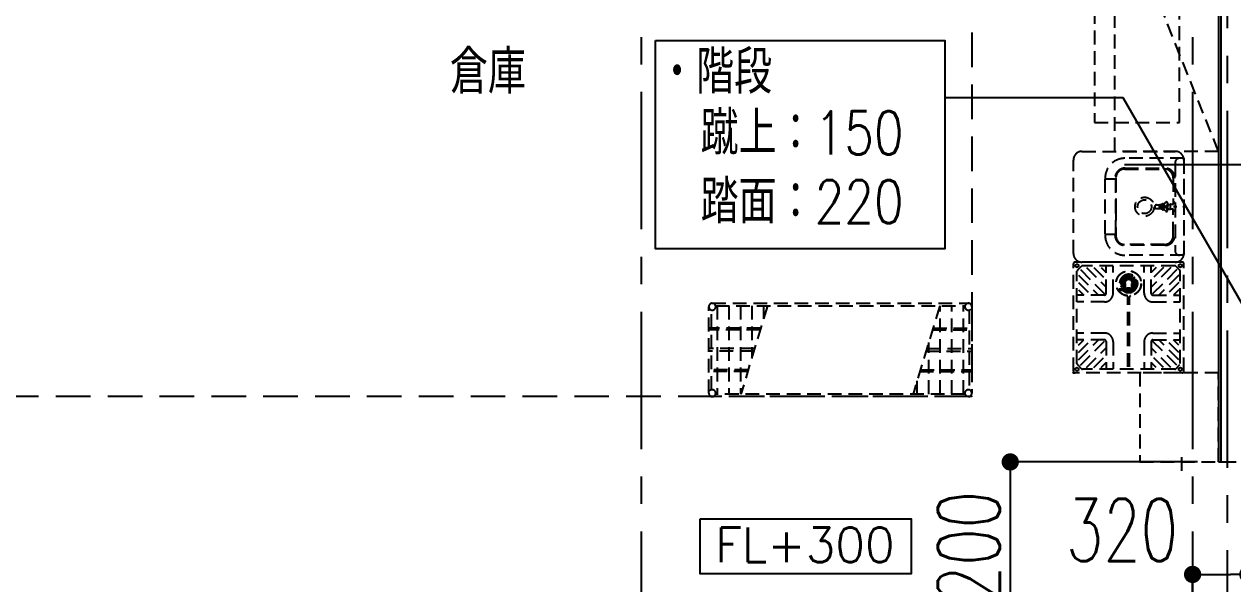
# Model space of a CAD drawing. Extents: x -119186 to 81195, y 1816 to 147180.
# Drawn here: x 24645 to 31639, y 24378 to 27613 of the extents above; entities that cross this region are included whole.
import ezdxf
from ezdxf.enums import TextEntityAlignment as Align

# ---------------------------------------------------------------- set-up
doc = ezdxf.new("R2010")
doc.units = 0
doc.header["$LTSCALE"] = 12.7
doc.header["$MEASUREMENT"] = 0
doc.header["$PDMODE"] = 1
doc.header["$PDSIZE"] = -2
for name, pattern in [('CENTER', [2, 1.25, -0.25, 0.25, -0.25]), ('HIDDEN', [4.724409, 3.149606, -1.574803]), ('HIDDEN2', [0.1875, 0.125, -0.0625])]:
    doc.linetypes.add(name, pattern=pattern)
doc.layers.get('0').update_dxf_attribs({"linetype": 'CONTINUOUS'})
doc.layers.get('DEFPOINTS').update_dxf_attribs({"color": 1, "linetype": 'CONTINUOUS'})
for name, color, linetype in [('50 zones', 3, 'CONTINUOUS'), ('80_SHELL_TEXT', 7, 'CONTINUOUS'), ('A_寸法', 9, 'CONTINUOUS'), ('A_建築（什器）', 8, 'CONTINUOUS'), ('A_建築（新設・仕上げ）', 2, 'CONTINUOUS'), ('A_建築（軽鉄下地）', 8, 'CONTINUOUS'), ('A_通り芯', 8, 'CENTER')]:
    doc.layers.add(name, color=color, linetype=linetype)
doc.styles.add('Dim', font='simplex.shx', dxfattribs={"width": 0.7, "bigfont": 'extfont2.shx'})
doc.styles.add('MUSER', font='SIMPLEX.shx', dxfattribs={"height": 300, "bigfont": 'BIGFONT.shx'})
doc.styles.get("Standard").update_dxf_attribs({"font": 'txt', "bigfont": 'BIGFONT.SHX'})
doc.dimstyles.new('1-200', dxfattribs={"dimscale": 200, "dimtxt": 3, "dimasz": 1, "dimexe": 1, "dimexo": 1, "dimgap": 1, "dimtad": 1, "dimdec": 0, "dimtxsty": 'Dim', "dimblk": 'DOT', "dimcen": 2.5, "dimadec": 0, "dimazin": 0, "dimtfac": 1, "dimtdec": 0, "dimtix": 1, "dimtmove": 2, "dimatfit": 3, "dimldrblk": '引出線', "dimfxl": 1, "dimlwd": -1, "dimlwe": -1, "dimarcsym": 0})

# ---------------------------------------------------------------- blocks, each defined once
blk = doc.blocks.new('_Dot')
at = {"color": 0, "linetype": 'ByBlock', "lineweight": -2}
blk.add_line((-0.5, 0), (-1, 0), dxfattribs=at)
at = {"color": 0, "linetype": 'ByBlock', "const_width": 0.5}
blk.add_lwpolyline([(-0.25, 0, 1), (0.25, 0, 1)], format="xyb", close=True, dxfattribs=at)
blk = doc.blocks.new('*D68')
at = {"layer": 'A_寸法', "color": 0, "transparency": 16777216}
for p, q in [((31406.2, 24096.4), (31406.2, 24432.5)), ((31506.2, 24432.5), (31626.2, 24432.5)), ((31726.2, 24118.6), (31726.2, 24432.5))]:
    blk.add_line(p, q, dxfattribs=at)
at = {"layer": 'DEFPOINTS', "color": 0, "transparency": 16777216}
for p in [(31726.2, 24432.5), (31406.2, 24096.4), (31726.2, 24118.6)]:
    blk.add_point(p, dxfattribs=at)
at = {"layer": 'A_寸法', "color": 0, "transparency": 16777216, "xscale": 100, "yscale": 100, "zscale": 100, "rotation": 180}
blk.add_blockref('_Dot', (31406.2, 24432.5), dxfattribs=at)
at = {"layer": 'A_寸法', "color": 0, "transparency": 16777216, "xscale": 100, "yscale": 100, "zscale": 100}
blk.add_blockref('_Dot', (31726.2, 24432.5), dxfattribs=at)
at = {"layer": 'A_寸法', "color": 0, "transparency": 16777216, "insert": (30997.9, 24689.5), "char_height": 360, "attachment_point": 5, "style": 'Dim'}
blk.add_mtext('320', dxfattribs=at)
blk = doc.blocks.new('引出線')
at = {"color": 0, "linetype": 'ByBlock'}
for points in [[(0, 0), (-1.96, -0.4)], [(-1, 0), (0, 0)]]:
    blk.add_lwpolyline(points, dxfattribs=at)
blk = doc.blocks.new('*D77')
at = {"layer": 'A_寸法', "color": 0, "transparency": 16777216}
for p, q in [((31435.2, 25082.6), (30351, 25082.6)), ((30351, 24982.6), (30351, 23982.6)), ((30665, 23882.6), (30351, 23882.6))]:
    blk.add_line(p, q, dxfattribs=at)
at = {"layer": 'DEFPOINTS', "color": 0, "transparency": 16777216}
for p in [(31435.2, 25082.6), (30351, 23882.6), (30665, 23882.6)]:
    blk.add_point(p, dxfattribs=at)
at = {"layer": 'A_寸法', "color": 0, "transparency": 16777216, "xscale": 100, "yscale": 100, "zscale": 100}
for p, rotation in [((30351, 25082.6), 90), ((30351, 23882.6), 270)]:
    blk.add_blockref('_Dot', p, dxfattribs=dict(at, rotation=rotation))
at = {"layer": 'A_寸法', "color": 0, "transparency": 16777216, "insert": (30111, 24482.6), "char_height": 360, "attachment_point": 5, "rotation": 90, "style": 'Dim'}
blk.add_mtext('1200', dxfattribs=at)

msp = doc.modelspace()

# ---------------------------------------------------------------- linework, layer by layer
at = {"layer": '50 zones', "linetype": 'HIDDEN', "ltscale": 5}
msp.add_lwpolyline([(24258.64, 29148.95), (28268.66, 29148.95), (28268.66, 30830.27), (30614.65, 30830.27), (30614.65, 28763.99), (30128.65, 28763.99), (30128.65, 25460), (24258.64, 25460)], close=True, dxfattribs=at)
at = {"layer": '80_SHELL_TEXT', "color": 0}
msp.add_lwpolyline([(28556.55, 24753.96), (29778.21, 24753.96), (29778.21, 24436.17), (28556.55, 24436.17)], close=True, dxfattribs=at)
at = {"layer": 'A_建築（什器）', "color": 8, "linetype": 'HIDDEN2', "ltscale": 50}
for p, q in [((31556.16, 26877.63), (30956.16, 28377.63)), ((30766.16, 26877.64), (31306.16, 26877.64)), ((30716.16, 26287.64), (30716.16, 26827.64)), ((31356.16, 26837.64), (31014.16, 26837.64)), ((31305.16, 26812.67), (31305.16, 26302.64)), ((31356.16, 26837.64), (31356.16, 26277.64)), ((31356.16, 26827.64), (31356.16, 26287.64)), ((30898.15, 26717.64), (30898.15, 26397.64)), ((30959.99, 26717.64), (30898.15, 26717.64)), ((30900.16, 26723.64), (30900.16, 26717.64)), ((30957.16, 26723.64), (30957.16, 26717.64)), ((30959.99, 26717.64), (30959.99, 26397.64)), ((30962.16, 26723.64), (30962.16, 26557.64)), ((31014.16, 26780.64), (31247.16, 26780.64)), ((31014.16, 26775.64), (31242.16, 26775.64)), ((31294.16, 26723.64), (31294.16, 26572.87)), ((31251.47, 26583.59), (31241.08, 26573.49)), ((31261.47, 26577.81), (31257.91, 26563.77)), ((31304.16, 26582.64), (31305.16, 26582.64)), ((31305.16, 26582.64), (31305.16, 26532.64)), ((30962.16, 26557.64), (30962.16, 26391.64)), ((31216.52, 26563.41), (31230.46, 26567.35)), ((31216.52, 26551.86), (31230.46, 26547.92)), ((31235.23, 26564.71), (31221.09, 26550.57)), ((31221.09, 26564.71), (31235.23, 26550.57)), ((31228.19, 26566.71), (31232.01, 26573.33)), ((31232.01, 26541.94), (31228.19, 26548.56)), ((31235.14, 26575.14), (31242.78, 26575.14)), ((31242.78, 26540.14), (31235.14, 26540.14)), ((31251.47, 26531.69), (31241.08, 26541.79)), ((31261.47, 26537.45), (31257.92, 26551.5)), ((31258.5, 26566.07), (31262.32, 26559.44)), ((31262.32, 26555.83), (31258.5, 26549.21)), ((31268.53, 26570.69), (31277.16, 26570.69)), ((31268.53, 26544.59), (31277.16, 26544.59)), ((31277.16, 26571.39), (31277.16, 26543.89)), ((31278.16, 26572.39), (31292.26, 26572.39)), ((31292.26, 26542.89), (31278.16, 26542.89)), ((31294.16, 26391.64), (31294.16, 26542.41)), ((31315.16, 26557.64), (31295.16, 26557.64)), ((31296.24, 26575.8), (31296.11, 26575.31)), ((31296.11, 26539.97), (31296.24, 26539.48)), ((31304.16, 26532.64), (31305.16, 26532.64)), ((31305.16, 26567.64), (31305.16, 26547.64)), ((30960.16, 26397.64), (30898.15, 26397.64)), ((30900.16, 26397.64), (30900.16, 26391.64)), ((30957.16, 26397.64), (30957.16, 26391.64)), ((31242.16, 26339.64), (31014.16, 26339.64)), ((31247.16, 26334.64), (31014.16, 26334.64)), ((31346.16, 26237.64), (30726.16, 26237.64)), ((31346.16, 26237.63), (30726.16, 26237.63)), ((31306.16, 26237.64), (30766.16, 26237.64)), ((31356.16, 26277.64), (31014.16, 26277.64)), ((30716.16, 25607.64), (30716.16, 26227.64)), ((30737.16, 25650.66), (30737.16, 26184.61)), ((30739.5, 26190.27), (30763.52, 26214.3)), ((30746.36, 26162.18), (30861.4, 26047.14)), ((30756.96, 26194.01), (30902.03, 26048.94)), ((31303.13, 26216.64), (30769.18, 26216.64)), ((30791.62, 26207.43), (30906.16, 26092.89)), ((30834.04, 26207.43), (30906.16, 26135.32)), ((30876.47, 26207.43), (30906.16, 26177.75)), ((30906.16, 26057.14), (30906.16, 26216.64)), ((30946.24, 26057.64), (30946.24, 26214.21)), ((31024.25, 26140.63), (31032.47, 26160.19)), ((31050.18, 26158.13), (31035.1, 26143.2)), ((31126.07, 26057.64), (31126.07, 26214.21)), ((31166.16, 26057.14), (31166.16, 26216.64)), ((31280.7, 26207.43), (31166.16, 26092.89)), ((31238.27, 26207.43), (31166.16, 26135.32)), ((31195.84, 26207.43), (31166.16, 26177.75)), ((31315.36, 26194.01), (31170.28, 26048.94)), ((31325.95, 26162.18), (31210.91, 26047.14)), ((31308.79, 26214.3), (31332.81, 26190.27)), ((31308.79, 26214.3), (31332.81, 26190.27)), ((31335.16, 25650.66), (31335.16, 26184.61)), ((31356.16, 25607.64), (31356.16, 26227.64)), ((30746.36, 26119.75), (30818.97, 26047.14)), ((31010.17, 26102.73), (30990.61, 26110.95)), ((30992.66, 26128.66), (31007.59, 26113.58)), ((30994.52, 26117.87), (31011.64, 26105.32)), ((31016.7, 26093.69), (30995.49, 26093.8)), ((31017.07, 26096.65), (30996.45, 26101.69)), ((31009.94, 26115.42), (30998.92, 26133.55)), ((31009.36, 26124.6), (31001.34, 26144.24)), ((31017.16, 26089.44), (31004.43, 26087.48)), ((31012.23, 26125.39), (31009, 26146.36)), ((31015.21, 26134.09), (31015.32, 26155.31)), ((31017.16, 26084.21), (31017.16, 26114.64)), ((31018.17, 26133.73), (31023.2, 26154.34)), ((31039.38, 26156.27), (31026.84, 26139.16)), ((31036.93, 26140.86), (31055.07, 26151.87)), ((31046.11, 26141.43), (31065.76, 26149.45)), ((31046.91, 26138.56), (31067.88, 26141.8)), ((31055.16, 26084.21), (31055.16, 26114.64)), ((31055.25, 26132.63), (31075.86, 26127.59)), ((31055.61, 26135.58), (31076.83, 26135.48)), ((31057.1, 26095.19), (31056.99, 26073.97)), ((31060.08, 26103.89), (31063.32, 26082.92)), ((31077.79, 26111.41), (31060.68, 26123.95)), ((31062.14, 26126.55), (31081.71, 26118.33)), ((31062.37, 26113.86), (31073.39, 26095.72)), ((31062.95, 26104.68), (31070.97, 26085.04)), ((31079.65, 26100.61), (31064.72, 26115.69)), ((31325.95, 26119.75), (31253.34, 26047.14)), ((30896.16, 26047.14), (30737.16, 26047.14)), ((30746.36, 26077.33), (30776.55, 26047.14)), ((30979.16, 26077.11), (30979.16, 26078.18)), ((31010.16, 26081.18), (30982.16, 26081.18)), ((31010.16, 26074.29), (30982.16, 26074.29)), ((31010.16, 26074.11), (30982.16, 26074.11)), ((31010.16, 26070.96), (31010.16, 26084.16)), ((31017.16, 26084.16), (31010.16, 26084.16)), ((31017.16, 26072.35), (31010.16, 26072.35)), ((31016.16, 26070.96), (31010.16, 26070.96)), ((31016.16, 26070.81), (31016.16, 26070.96)), ((31016.16, 26070.81), (31016.22, 26070.54)), ((31016.25, 26068.69), (31016.16, 26068.35)), ((31016.16, 26065.4), (31016.16, 26068.35)), ((31016.25, 26065.74), (31016.16, 26065.4)), ((31016.16, 26065.4), (31016.25, 26065.06)), ((31016.22, 26070.54), (31016.41, 26070.26)), ((31016.54, 26069.03), (31016.25, 26068.69)), ((31016.54, 26066.08), (31016.25, 26065.74)), ((31016.25, 26065.06), (31016.54, 26064.72)), ((31016.41, 26070.26), (31016.72, 26069.99)), ((31017.67, 26069.68), (31016.54, 26069.03)), ((31017.67, 26066.73), (31016.54, 26066.08)), ((31016.54, 26064.72), (31017.67, 26064.07)), ((31016.72, 26069.99), (31017.16, 26069.73)), ((31018.36, 26084.71), (31017.16, 26084.21)), ((31017.16, 26069.44), (31017.16, 26084.21)), ((31018.36, 26081.76), (31017.16, 26081.26)), ((31036.16, 26081.18), (31017.16, 26081.18)), ((31036.16, 26074.29), (31017.16, 26074.29)), ((31036.16, 26074.11), (31017.16, 26074.11)), ((31019.52, 26070.28), (31017.67, 26069.68)), ((31019.52, 26067.33), (31017.67, 26066.73)), ((31017.67, 26064.07), (31019.52, 26063.47)), ((31019.2, 26081.66), (31018.06, 26081.18)), ((31020.01, 26085.18), (31018.36, 26084.71)), ((31020.01, 26082.22), (31018.36, 26081.76)), ((31020.76, 26082.1), (31019.2, 26081.66)), ((31022.01, 26070.81), (31019.52, 26070.28)), ((31022.01, 26067.85), (31019.52, 26067.33)), ((31019.52, 26063.47), (31022.01, 26062.94)), ((31020.22, 26065.95), (31019.91, 26065.4)), ((31019.91, 26065.4), (31020.22, 26064.85)), ((31024.45, 26085.94), (31020.01, 26085.18)), ((31024.45, 26082.99), (31020.01, 26082.22)), ((31021.14, 26066.48), (31020.22, 26065.95)), ((31020.22, 26064.85), (31021.14, 26064.32)), ((31024.98, 26082.84), (31020.76, 26082.1)), ((31022.64, 26066.97), (31021.14, 26066.48)), ((31021.14, 26064.32), (31022.64, 26063.83)), ((31028.51, 26071.56), (31022.01, 26070.81)), ((31028.51, 26068.61), (31022.01, 26067.85)), ((31022.01, 26062.94), (31028.51, 26062.19)), ((31024.67, 26067.39), (31022.64, 26066.97)), ((31022.64, 26063.83), (31024.67, 26063.4)), ((31030, 26086.43), (31024.45, 26085.94)), ((31030, 26083.48), (31024.45, 26082.99)), ((31029.94, 26068.01), (31024.67, 26067.39)), ((31024.67, 26063.4), (31029.94, 26062.79)), ((31030.28, 26083.31), (31024.98, 26082.84)), ((31036.16, 26071.83), (31028.51, 26071.56)), ((31036.16, 26068.87), (31028.51, 26068.61)), ((31028.51, 26062.19), (31036.16, 26061.93)), ((31036.16, 26068.22), (31029.94, 26068.01)), ((31029.94, 26062.79), (31036.16, 26062.58)), ((31036.16, 26086.6), (31030, 26086.43)), ((31036.16, 26083.64), (31030, 26083.48)), ((31036.16, 26083.47), (31030.28, 26083.31)), ((31031.16, 25632.64), (31031.16, 26035.54)), ((31043.8, 26086.33), (31036.16, 26086.6)), ((31043.8, 26083.38), (31036.16, 26083.64)), ((31043.42, 26083.22), (31036.16, 26083.47)), ((31043.8, 26080.92), (31036.16, 26081.18)), ((31043.8, 26074.02), (31036.16, 26074.29)), ((31043.42, 26073.86), (31036.16, 26074.11)), ((31043.8, 26071.56), (31036.16, 26071.83)), ((31043.8, 26068.61), (31036.16, 26068.87)), ((31042.37, 26068.01), (31036.16, 26068.22)), ((31036.16, 26062.58), (31042.37, 26062.79)), ((31036.16, 26061.93), (31043.8, 26062.19)), ((31041.16, 25632.64), (31041.16, 26035.54)), ((31047.65, 26067.39), (31042.37, 26068.01)), ((31042.37, 26062.79), (31047.65, 26063.4)), ((31049.59, 26082.5), (31043.42, 26083.22)), ((31049.59, 26073.15), (31043.42, 26073.86)), ((31050.3, 26085.58), (31043.8, 26086.33)), ((31050.3, 26082.63), (31043.8, 26083.38)), ((31050.3, 26080.16), (31043.8, 26080.92)), ((31050.3, 26073.27), (31043.8, 26074.02)), ((31050.3, 26070.81), (31043.8, 26071.56)), ((31050.3, 26067.85), (31043.8, 26068.61)), ((31043.8, 26062.19), (31050.3, 26062.94)), ((31049.67, 26066.97), (31047.65, 26067.39)), ((31047.65, 26063.4), (31049.67, 26063.83)), ((31051.96, 26082), (31049.59, 26082.5)), ((31051.96, 26072.65), (31049.59, 26073.15)), ((31051.18, 26066.48), (31049.67, 26066.97)), ((31049.67, 26063.83), (31051.18, 26064.32)), ((31052.79, 26085.05), (31050.3, 26085.58)), ((31052.79, 26082.1), (31050.3, 26082.63)), ((31052.79, 26079.64), (31050.3, 26080.16)), ((31052.79, 26072.74), (31050.3, 26073.27)), ((31052.79, 26070.28), (31050.3, 26070.81)), ((31052.79, 26067.33), (31050.3, 26067.85)), ((31050.3, 26062.94), (31052.79, 26063.47)), ((31052.1, 26065.95), (31051.18, 26066.48)), ((31051.18, 26064.32), (31052.1, 26064.85)), ((31053.72, 26081.43), (31051.96, 26082)), ((31053.72, 26072.08), (31051.96, 26072.65)), ((31052.41, 26065.4), (31052.1, 26065.95)), ((31052.1, 26064.85), (31052.41, 26065.4)), ((31054.64, 26084.45), (31052.79, 26085.05)), ((31054.64, 26081.5), (31052.79, 26082.1)), ((31054.64, 26079.04), (31052.79, 26079.64)), ((31054.64, 26072.14), (31052.79, 26072.74)), ((31054.64, 26069.68), (31052.79, 26070.28)), ((31054.64, 26066.73), (31052.79, 26067.33)), ((31052.79, 26063.47), (31054.64, 26064.07)), ((31054.79, 26080.81), (31053.72, 26081.43)), ((31054.79, 26071.46), (31053.72, 26072.08)), ((31055.77, 26083.8), (31054.64, 26084.45)), ((31055.77, 26080.85), (31054.64, 26081.5)), ((31055.77, 26078.39), (31054.64, 26079.04)), ((31055.77, 26071.49), (31054.64, 26072.14)), ((31055.77, 26069.03), (31054.64, 26069.68)), ((31055.77, 26066.08), (31054.64, 26066.73)), ((31054.64, 26064.07), (31055.77, 26064.72)), ((31055.16, 26080.17), (31054.79, 26080.81)), ((31055.16, 26070.81), (31054.79, 26071.46)), ((31055.16, 26078.8), (31055.16, 26080.17)), ((31055.16, 26079.08), (31055.59, 26079.35)), ((31055.16, 26069.44), (31055.16, 26070.81)), ((31055.16, 26069.73), (31055.59, 26069.99)), ((31055.59, 26079.35), (31055.91, 26079.62)), ((31055.59, 26069.99), (31055.91, 26070.26)), ((31056.06, 26083.47), (31055.77, 26083.8)), ((31056.06, 26080.51), (31055.77, 26080.85)), ((31056.06, 26078.05), (31055.77, 26078.39)), ((31056.06, 26071.16), (31055.77, 26071.49)), ((31056.06, 26068.69), (31055.77, 26069.03)), ((31056.06, 26065.74), (31055.77, 26066.08)), ((31055.77, 26064.72), (31056.06, 26065.06)), ((31055.91, 26079.62), (31056.09, 26079.89)), ((31055.91, 26070.26), (31056.09, 26070.54)), ((31056.16, 26083.12), (31056.06, 26083.47)), ((31056.16, 26080.17), (31056.06, 26080.51)), ((31056.16, 26077.71), (31056.06, 26078.05)), ((31056.16, 26070.81), (31056.06, 26071.16)), ((31056.16, 26068.35), (31056.06, 26068.69)), ((31056.16, 26065.4), (31056.06, 26065.74)), ((31056.06, 26065.06), (31056.16, 26065.4)), ((31056.09, 26079.89), (31056.16, 26080.17)), ((31056.09, 26070.54), (31056.16, 26070.81)), ((31056.16, 26080.17), (31056.16, 26083.12)), ((31056.16, 26070.81), (31056.16, 26077.71)), ((31056.16, 26065.4), (31056.16, 26068.35)), ((31176.16, 26047.14), (31335.16, 26047.14)), ((31325.95, 26077.33), (31295.76, 26047.14)), ((28606.65, 25480, 10), (28606.65, 25980, 10)), ((28621.65, 25499.36), (28621.65, 25960.63)), ((28626.65, 26000), (30111.65, 26000)), ((28646.02, 25985), (30089.29, 25985)), ((28655.15, 25985), (28655.15, 25475)), ((28722.15, 25985), (28722.15, 25475)), ((28789.15, 25985), (28789.15, 25475)), ((28946.09, 25985), (28792.21, 25475)), ((28856.15, 25985), (28856.15, 25686.91)), ((28923.15, 25985), (28923.15, 25908.97)), ((29943.09, 25985), (29789.21, 25475)), ((29946.15, 25475), (29946.15, 25985)), ((30013.15, 25475), (30013.15, 25985)), ((30080.15, 25475), (30080.15, 25985)), ((30113.65, 25960.63), (30113.65, 25499.36)), ((30128.65, 25980, 10), (30128.65, 25480, 10)), ((30896.16, 26007.56), (30737.16, 26007.56)), ((31176.16, 26007.56), (31335.16, 26007.56)), ((28907.02, 25855.5), (28606.65, 25855.5)), ((28904, 25845.5), (28606.65, 25845.5)), ((29901, 25845.5), (30128.65, 25845.5)), ((29904.02, 25855.5), (30128.65, 25855.5)), ((30896.16, 25827.72), (30737.16, 25827.72)), ((31176.16, 25827.72), (31335.16, 25827.72)), ((29879.15, 25475), (29879.15, 25773.08)), ((30896.16, 25788.14), (30737.16, 25788.14)), ((30746.36, 25757.95), (30776.55, 25788.14)), ((30746.36, 25715.52), (30818.97, 25788.14)), ((30746.36, 25673.1), (30861.4, 25788.14)), ((30756.96, 25641.27), (30902.03, 25786.34)), ((30791.62, 25627.84), (30906.16, 25742.38)), ((30906.16, 25778.14), (30906.16, 25618.64)), ((30946.24, 25777.64), (30946.24, 25621.07)), ((31126.07, 25777.64), (31126.07, 25621.07)), ((31166.16, 25778.14), (31166.16, 25618.64)), ((31280.7, 25627.84), (31166.16, 25742.38)), ((31315.36, 25641.27), (31170.28, 25786.34)), ((31176.16, 25788.14), (31335.16, 25788.14)), ((31325.95, 25673.1), (31210.91, 25788.14)), ((31325.95, 25715.52), (31253.34, 25788.14)), ((31325.95, 25757.95), (31295.76, 25788.14)), ((28871.42, 25737.5), (28606.65, 25737.5)), ((28866.89, 25722.5), (28606.65, 25722.5)), ((29863.89, 25722.5), (30128.65, 25722.5)), ((29868.42, 25737.5), (30128.65, 25737.5)), ((30834.04, 25627.84), (30906.16, 25699.96)), ((31238.27, 25627.84), (31166.16, 25699.96)), ((28834.3, 25614.5), (28606.65, 25614.5)), ((28831.29, 25604.5), (28606.65, 25604.5)), ((29828.29, 25604.5), (30128.65, 25604.5)), ((29831.3, 25614.5), (30128.65, 25614.5)), ((30739.5, 25645.01), (30763.52, 25620.98)), ((31303.13, 25618.64), (30769.18, 25618.64)), ((30876.47, 25627.84), (30906.16, 25657.53)), ((31195.84, 25627.84), (31166.16, 25657.53)), ((31308.79, 25620.98), (31332.81, 25645.01)), ((29812.15, 25475), (29812.15, 25551.03)), ((31346.16, 25597.64), (30726.16, 25597.64)), ((30111.65, 25460), (28626.65, 25460)), ((30089.29, 25475), (28646.02, 25475)), ((31341.15, 25110), (31341.15, 25010))]:
    msp.add_line(p, q, dxfattribs=at)
at = {"layer": 'A_建築（什器）', "color": 2}
for p, q in [((31004.41, 27187.52), (29972.94, 27187.52)), ((31934.44, 25576.67), (31004.41, 27187.52))]:
    msp.add_line(p, q, dxfattribs=at)
at = {"layer": 'A_建築（什器）', "color": 8, "linetype": 'HIDDEN2', "ltscale": 50}
for points in [[(31556.16, 28377.63), (31556.16, 26877.63), (30956.16, 26877.63), (30956.16, 28377.63)], [(30838.26, 28171.03), (30838.26, 27045.03), (31331.26, 27045.03), (31331.26, 28171.03)], [(31556.16, 25597.64), (31101.16, 25597.64), (31101.16, 25082.64), (31556.16, 25082.64)]]:
    msp.add_lwpolyline(points, close=True, dxfattribs=at)
at = {"layer": 'A_建築（什器）', "color": 2}
msp.add_lwpolyline([(28298.62, 27519.28), (29972.94, 27519.28), (29972.94, 26315.34), (28298.62, 26315.34)], close=True, dxfattribs=at)
at = {"layer": 'A_建築（什器）', "color": 8, "linetype": 'HIDDEN2', "ltscale": 50}
for centre, radius in [((31128.16, 26557.64), 55), ((31128.16, 26557.64), 40), ((31243.16, 26557.64), 7), ((31356.16, 26557.64), 2), ((30737.16, 26216.64), 9.25), ((31036.16, 26114.64), 73), ((31036.16, 26114.64), 71.5), ((31335.16, 26216.64), 9.25), ((30716.16, 25597.64), 2), ((30716.16, 25597.64), 2), ((30737.16, 25618.64), 9.25), ((31335.16, 25618.64), 9.25)]:
    msp.add_circle(centre, radius, dxfattribs=at)
for centre, radius, start, end in [((30766.16, 26827.64), 50, 90, 180), ((31306.16, 26827.64), 50, 0, 90), ((31014.16, 26723.64), 114, 90, 180), ((31330.16, 26812.64), 25, 90, 180), ((31014.16, 26723.64), 57, 90, 180), ((31014.16, 26723.64), 52, 90, 180), ((31242.16, 26723.64), 52, 0, 90), ((31247.16, 26723.64), 57, 359.9637, 90), ((31255.66, 26579.29), 6, 345.8066, 134.195), ((31304.16, 26574.64), 8, 90, 171.676), ((31198.26, 26557.64), 11.3, 159.329, 200.671), ((31198.22, 26557.66), 11.25, 131.701, 159.34), ((31198.22, 26557.62), 11.25, 200.66, 228.299), ((31198.17, 26557.71), 11.19, 110.873, 131.685), ((31198.17, 26557.57), 11.19, 228.315, 249.127), ((31198.16, 26557.74), 11.14, 90, 110.868), ((31198.16, 26557.53), 11.14, 249.132, 270), ((31202.21, 26673.81), 105, 267.788, 284.8281), ((31202.21, 26441.47), 105, 75.172, 92.212), ((31218.16, 26557.64), 6, 105.806, 254.194), ((31243.16, 26596.14), 55, 255.15, 258.073), ((31243.16, 26519.14), 55, 101.927, 104.828), ((31223.66, 26591.41), 25, 285.8051, 314.1944), ((31223.66, 26523.86), 25, 45.806, 74.195), ((31243.16, 26557.64), 19.25, 114.62, 125.38), ((31243.16, 26557.64), 19.25, 234.62, 245.38), ((31255.66, 26535.99), 6, 225.805, 14.193), ((31282.16, 26557.64), 25, 165.806, 194.194), ((31268.53, 26610.69), 40, 257.547, 270), ((31268.53, 26504.59), 40, 90, 102.451), ((31243.16, 26557.64), 19.25, 354.6199, 5.3802), ((31278.16, 26571.39), 1, 90, 180), ((31278.16, 26543.89), 1, 180, 270), ((31292.26, 26576.39), 4, 270, 344.3572), ((31292.26, 26538.89), 4, 15.643, 90), ((31304.16, 26540.64), 8, 188.324, 270), ((31340.16, 26557.64), 16.5, 345.8585, 14.141), ((31014.16, 26391.64), 114, 180, 270), ((31014.16, 26391.64), 57, 180, 270), ((31014.16, 26391.64), 52, 180, 270), ((31242.16, 26391.64), 52, 270, 0), ((31247.16, 26391.64), 57, 270, 0.0363), ((31330.16, 26302.64), 25, 180, 270), ((30766.16, 26287.64), 50, 180, 270), ((30726.16, 26227.64), 10, 90, 180), ((31306.16, 26287.64), 50, 270, 0), ((31346.16, 26227.64), 10, 0, 90), ((30745.16, 26184.61), 8, 135, 180), ((30769.18, 26208.64), 8, 90, 135), ((31036.16, 26114.64), 52.5, 90, 219.589422), ((31019.32, 26155.29), 4, 346.270383, 179.709992), ((31036.16, 26158.64), 4, 323.770383, 157.209992), ((31036.16, 26114.64), 52.5, 292.392688, 90), ((31052.99, 26155.29), 4, 301.270383, 134.709992), ((31303.13, 26208.64), 8, 45, 90), ((31327.16, 26184.61), 8, 0, 45), ((30992.16, 26114.64), 4, 53.770383, 247.209992), ((30995.51, 26131.48), 4, 31.270383, 224.709992), ((30995.51, 26097.8), 4, 76.270383, 269.709992), ((31005.04, 26145.75), 4, 8.770383, 202.209992), ((31008.66, 26114.64), 1.5, 224.709992, 31.270383), ((31010.75, 26125.16), 1.5, 202.209992, 8.770383), ((31010.75, 26104.11), 1.5, 247.209992, 53.770383), ((31036.16, 26114.64), 25, 90, 220.535802), ((31036.16, 26114.64), 22, 90, 210.272641), ((31016.71, 26134.08), 1.5, 179.709992, 346.270383), ((31016.71, 26095.19), 1.5, 269.709992, 287.274964), ((31016.71, 26095.19), 1.5, 72.725036, 76.270383), ((31025.63, 26140.05), 1.5, 157.209992, 323.770383), ((31036.16, 26142.14), 1.5, 134.709992, 301.270383), ((31036.16, 26114.64), 25, 319.464198, 90), ((31036.16, 26114.64), 22, 329.727359, 90), ((31046.68, 26140.05), 1.5, 112.209992, 278.770383), ((31055.6, 26134.08), 1.5, 89.709992, 256.270383), ((31055.6, 26095.19), 1.5, 359.709992, 107.274964), ((31061.56, 26125.16), 1.5, 67.209992, 233.770383), ((31061.56, 26104.11), 1.5, 22.209992, 188.770383), ((31063.66, 26114.64), 1.5, 44.709992, 211.270383), ((31067.27, 26145.75), 4, 278.770383, 112.209992), ((31076.81, 26097.8), 4, 211.270383, 44.709992), ((31076.81, 26131.48), 4, 256.270383, 89.709992), ((31080.16, 26114.64), 4, 233.770383, 67.209992), ((30896.16, 26057.64), 50.08, 269.99957, 0.00043), ((30896.16, 26057.14), 10, 270, 0), ((30982.16, 26078.18), 3, 90, 180), ((30982.16, 26077.29), 3, 180, 270), ((30982.16, 26077.11), 3, 180, 270), ((31005.04, 26083.53), 4, 98.770383, 215.884139), ((31036.16, 26114.64), 52.5, 230.52515, 247.607312), ((31024.16, 26035.54), 7, 0, 81.373073), ((31048.16, 26035.54), 7, 98.626927, 180), ((31052.99, 26073.99), 4, 322.230601, 359.709992), ((31067.27, 26083.53), 4, 188.770383, 22.209992), ((31176.16, 26057.64), 50.08, 179.99957, 270.00043), ((31176.16, 26057.14), 10, 180, 270), ((28626.65, 25980, 10), 20, 180, 90), ((28626.65, 25980, 10), 20, 90, 180), ((30108.65, 25980, 10), 20, 90, 0), ((30108.65, 25980, 10), 20, 0, 90), ((30896.16, 25777.64), 50.08, 359.99957, 90.00043), ((31176.16, 25777.64), 50.08, 89.99957, 180.00043), ((30896.16, 25778.14), 10, 0, 90), ((31176.16, 25778.14), 10, 90, 180), ((30726.16, 25607.64), 10, 180, 270), ((30745.16, 25650.66), 8, 180, 225), ((30769.18, 25626.64), 8, 225, 270), ((31303.13, 25626.64), 8, 270, 315), ((31346.16, 25607.64), 10, 270, 0), ((31346.16, 25607.64), 10, 270, 0), ((28626.65, 25480, 10), 20, 270, 180), ((28626.65, 25480, 10), 20, 180, 270), ((30108.65, 25480, 10), 20, 0, 270), ((30108.65, 25480, 10), 20, 270, 0)]:
    msp.add_arc(centre, radius, start, end, dxfattribs=at)
at = {"layer": 'A_建築（新設・仕上げ）'}
for p, q in [((31556.16, 31930.14), (31556.16, 25082.64)), ((31556.16, 25082.64), (31658.66, 25082.64))]:
    msp.add_line(p, q, dxfattribs=at)
at = {"layer": 'A_建築（軽鉄下地）', "color": 8, "ltscale": 50}
msp.add_line((31568.66, 31930.14), (31568.66, 25082.64), dxfattribs=at)
at = {"layer": 'A_通り芯', "color": 8, "ltscale": 50}
for p, q in [((28216.16, 51351.05), (28216.16, 14056.3)), ((31406.16, 51351.05), (31406.16, 14056.3)), ((31606.16, 37272.88), (31606.16, 14056.3)), ((31011.27, 26802.64), (33942.72, 26802.64))]:
    msp.add_line(p, q, dxfattribs=at)

# ---------------------------------------------------------------- texts
at = {"layer": '80_SHELL_TEXT', "color": 0, "width": 0.8}
for s, p in [('倉庫', (27108.39, 27461.8)), ('・階段', (28312.99, 27461.8)), ('蹴上：150', (28559.21, 27109.71)), ('踏面：220', (28559.21, 26712.18))]:
    msp.add_text(s, height=250, dxfattribs=at).set_placement(p, align=Align.TOP_LEFT)
at = {"layer": '80_SHELL_TEXT', "color": 0}
msp.add_text('FL+300', height=200, dxfattribs=at).set_placement((28644.78, 24703.39), align=Align.TOP_LEFT)
at = {"layer": 'A_建築（什器）', "color": 8, "linetype": 'HIDDEN2', "ltscale": 50, "style": 'MUSER', "flags": 3}
msp.add_attdef('CODE', (31568.65, 25575), 'AC4518SS', height=0.01, rotation=180, dxfattribs=at)

# ---------------------------------------------------------------- dimensions: what is measured, and where the dimension line sits
at = {"layer": 'A_寸法', "color": 8}
dim = msp.add_linear_dim(base=(30351.02, 23882.64), p1=(31435.18, 25082.64), p2=(30664.97, 23882.64), angle=270, dimstyle='1-200', override={"dimtxt": 1.8, "dimasz": 0.5, "dimexe": 0, "dimexo": 0, "dimgap": 0.3}, dxfattribs=at)
dim.commit()
dim.dimension.update_dxf_attribs({"geometry": '*D77', "text_midpoint": (30111.02, 24482.64)})
dim = msp.add_linear_dim(base=(31726.16, 24432.54), p1=(31406.16, 24096.43), p2=(31726.16, 24118.59), dimstyle='1-200', override={"dimtxt": 1.8, "dimasz": 0.5, "dimexe": 0, "dimexo": 0, "dimgap": 0.3}, dxfattribs=at)
dim.commit()
dim.dimension.update_dxf_attribs({"geometry": '*D68', "text_midpoint": (30997.87, 24689.47), "dimtype": 160})

doc.saveas('drawing.dxf')
